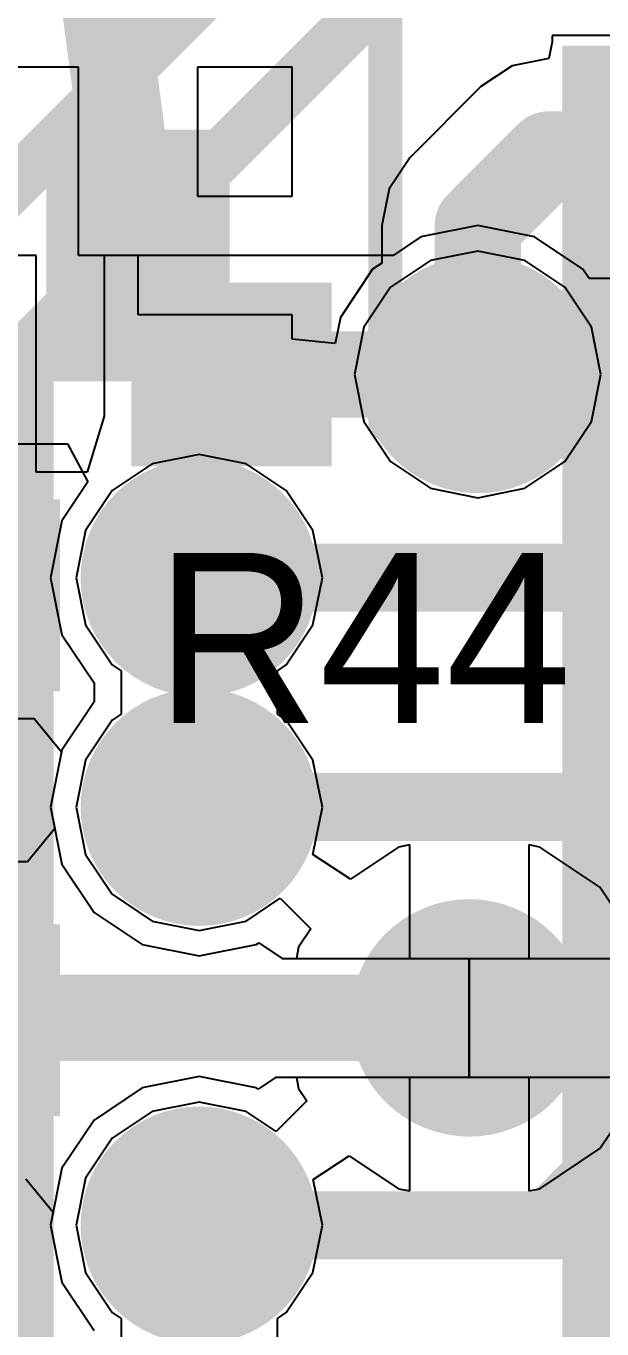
# Model space of a CAD drawing. Header units: millimetres. Extents: x 6 to 417, y 41 to 311.
# Drawn here: x 82.945 to 84.641, y 100.992 to 104.825 of the extents above; entities that cross this region are included whole.
import ezdxf

# ---------------------------------------------------------------- set-up
doc = ezdxf.new("R2010")
doc.units = ezdxf.units.MM
for name, color, linetype in [('BottomLayer', 5, 'Continuous'), ('BottomPaste', 16, 'Continuous'), ('BottomSolder', 6, 'Continuous'), ('DrillDrawing', 1, 'Continuous'), ('KeepOutLayer', 6, 'Continuous'), ('Mechanical4', 56, 'Continuous'), ('MidLayer1', 16, 'Continuous'), ('MidLayer2', 76, 'Continuous'), ('MultiLayer', 9, 'Continuous'), ('TopLayer', 1, 'Continuous'), ('TopOverlay', 2, 'Continuous'), ('TopPaste', 8, 'Continuous'), ('TopSolder', 216, 'Continuous')]:
    doc.layers.add(name, color=color, linetype=linetype)

msp = doc.modelspace()

# ---------------------------------------------------------------- linework, layer by layer
at = {"layer": 'BottomLayer'}
for p, q in [((86.594, 104.797), (84.494, 104.797)), ((84.494, 104.797), (84.494, 104.7787)), ((84.494, 104.7787), (84.4842, 104.7294)), ((84.4842, 104.7294), (84.3761, 104.7079)), ((83.1, 104.704), (82.821, 104.704)), ((83.1, 104.15), (83.1, 104.704)), ((83.729, 104.704), (83.45, 104.704)), ((83.45, 104.704), (83.45, 104.325)), ((83.729, 104.325), (83.729, 104.704)), ((84.3761, 104.7079), (84.2845, 104.6467)), ((84.2845, 104.6467), (84.0753, 104.4375)), ((84.2845, 104.6467), (84.2845, 104.6467)), ((84.0753, 104.4375), (84.0141, 104.3459)), ((84.0141, 104.3459), (83.9926, 104.2378)), ((83.45, 104.325), (83.729, 104.325)), ((83.9926, 104.2378), (83.9926, 104.2378)), ((83.9926, 104.2378), (83.9926, 104.1277)), ((83.275, 104.15), (83.1, 104.15)), ((83.275, 103.975), (83.275, 104.15)), ((83.9654, 104.1096), (83.8705, 103.9675)), ((83.9926, 104.1277), (83.9654, 104.1096)), ((83.729, 103.975), (83.275, 103.975)), ((83.729, 103.9038), (83.729, 103.975)), ((83.8705, 103.9675), (83.8554, 103.8914)), ((83.8554, 103.8914), (83.729, 103.9038)), ((82.821, 103.596), (83.0671, 103.596)), ((83.0671, 103.596), (83.127, 103.484)), ((83.127, 103.484), (83.0505, 103.3695)), ((83.0505, 103.3695), (83.0172, 103.202)), ((83.0172, 103.202), (83.0505, 103.0344)), ((83.0505, 103.0344), (83.1454, 102.8924)), ((83.1454, 102.8924), (83.1454, 102.8366)), ((83.1454, 102.8366), (83.0505, 102.6945)), ((83.0505, 102.6945), (83.0172, 102.527)), ((83.0172, 102.527), (83.0505, 102.3594)), ((83.0505, 102.3594), (83.1454, 102.2174)), ((83.1454, 102.2174), (83.2875, 102.1225)), ((83.2875, 102.1225), (83.455, 102.0892)), ((83.455, 102.0892), (83.6225, 102.1225)), ((83.6225, 102.1225), (83.6305, 102.1278)), ((83.6305, 102.1278), (83.699, 102.082)), ((83.699, 102.082), (84.25, 102.082)), ((84.25, 102.082), (84.25, 101.732)), ((83.455, 101.7348), (83.2875, 101.7015)), ((83.6225, 101.7015), (83.455, 101.7348)), ((83.6795, 101.732), (83.6282, 101.6977)), ((84.25, 101.732), (83.6795, 101.732)), ((83.2875, 101.7015), (83.1454, 101.6066)), ((83.6282, 101.6977), (83.6225, 101.7015)), ((83.1454, 101.6066), (83.0505, 101.4645)), ((83.0505, 101.4645), (83.0172, 101.297)), ((83.0172, 101.297), (83.0505, 101.1294)), ((83.0505, 101.1294), (83.1454, 100.9874))]:
    msp.add_line(p, q, dxfattribs=at)
for points, const_width in [([(83.1043, 105.4297), (83.2783, 104.125)], 0.254), ([(84.275, 104.2378), (84.4842, 104.447)], 0.254), ([(84.4842, 104.447), (85.544, 104.447)], 0.254), ([(84.542, 104.447), (85.54, 104.447)], 0.254), ([(84.275, 103.8), (84.275, 104.2378)], 0.254), ([(84.275, 103.8), (84.287, 103.812)], 0.254), ([(84.287, 103.812), (85.544, 103.812)], 0.254), ([(83.455, 103.202), (85.54, 103.202)], 0.2), ([(83.455, 102.527), (85.55, 102.527)], 0.2), ([(84.25, 101.907), (85.54, 101.907)], 0.254), ([(83.455, 101.297), (85.54, 101.297)], 0.2)]:
    msp.add_lwpolyline(points, dxfattribs=dict(at, const_width=const_width))
for points, const_width in [([(84.4207, 104.447, 1), (84.5477, 104.447, 1)], 0.127), ([(84.4207, 104.447, 1), (84.5477, 104.447, 1)], 0.127), ([(84.4785, 104.447, 1), (84.6055, 104.447, 1)], 0.127), ([(84.2115, 104.2378, 1), (84.3385, 104.2378, 1)], 0.127), ([(84.2115, 104.2378, 1), (84.3385, 104.2378, 1)], 0.127), ([(83.2148, 104.125, 1), (83.3418, 104.125, 1)], 0.127), ([(84.1353, 103.8, 1), (84.4147, 103.8, 1)], 0.2794), ([(84.2115, 103.8, 1), (84.3385, 103.8, 1)], 0.127), ([(84.2115, 103.8, 1), (84.3385, 103.8, 1)], 0.127), ([(84.2235, 103.812, 1), (84.3505, 103.812, 1)], 0.127), ([(84.2235, 103.812, 1), (84.3505, 103.812, 1)], 0.127), ([(83.3153, 103.202, 1), (83.5947, 103.202, 1)], 0.2794), ([(83.405, 103.202, 1), (83.505, 103.202, 1)], 0.1), ([(83.3153, 102.527, 1), (83.5947, 102.527, 1)], 0.2794), ([(83.405, 102.527, 1), (83.505, 102.527, 1)], 0.1), ([(84.1103, 101.907, 1), (84.3897, 101.907, 1)], 0.2794), ([(84.1865, 101.907, 1), (84.3135, 101.907, 1)], 0.127), ([(83.3153, 101.297, 1), (83.5947, 101.297, 1)], 0.2794), ([(83.405, 101.297, 1), (83.505, 101.297, 1)], 0.1)]:
    msp.add_lwpolyline(points, format="xyb", close=True, dxfattribs=dict(at, const_width=const_width))
msp.add_solid([(83.475, 104.45), (83.075, 104.45), (83.475, 103.85), (83.075, 103.85)], dxfattribs=at)
at = {"layer": 'BottomPaste'}
msp.add_solid([(83.425, 104.4), (83.125, 104.4), (83.425, 103.9), (83.125, 103.9)], dxfattribs=at)
at = {"layer": 'BottomSolder', "const_width": 0.3494}
for points in [[(84.1003, 103.8, 1), (84.4497, 103.8, 1)], [(83.2803, 103.202, 1), (83.6297, 103.202, 1)], [(83.2803, 102.527, 1), (83.6297, 102.527, 1)], [(84.0753, 101.907, 1), (84.4247, 101.907, 1)], [(83.2803, 101.297, 1), (83.6297, 101.297, 1)]]:
    msp.add_lwpolyline(points, format="xyb", close=True, dxfattribs=at)
at = {"layer": 'BottomSolder'}
for points in [[(86.564, 104.127), (86.564, 104.767), (84.524, 104.127), (84.524, 104.767)], [(83.545, 104.52), (83.005, 104.52), (83.545, 103.78), (83.005, 103.78)], [(86.564, 103.492), (86.564, 104.132), (84.524, 103.492), (84.524, 104.132)], [(86.564, 102.857), (86.564, 103.497), (84.524, 102.857), (84.524, 103.497)], [(86.564, 102.222), (86.564, 102.862), (84.524, 102.222), (84.524, 102.862)], [(86.564, 101.587), (86.564, 102.227), (84.524, 101.587), (84.524, 102.227)], [(86.564, 100.952), (86.564, 101.592), (84.524, 100.952), (84.524, 101.592)]]:
    msp.add_solid(points, dxfattribs=at)
at = {"layer": 'DrillDrawing', "const_width": 0.1}
for points in [[(119.9857, 99, -39.996351), (119.9857, 101)], [(119.9819, 99, -39.98872), (119.9819, 101)]]:
    msp.add_lwpolyline(points, format="xyb", dxfattribs=at)
at = {"layer": 'DrillDrawing', "const_width": 0.1524}
for points in [[(84.1988, 103.8, 1), (84.3512, 103.8, 1)], [(83.3788, 103.202, 1), (83.5312, 103.202, 1)], [(83.3788, 102.527, 1), (83.5312, 102.527, 1)], [(84.1738, 101.907, 1), (84.3262, 101.907, 1)], [(83.3788, 101.297, 1), (83.5312, 101.297, 1)]]:
    msp.add_lwpolyline(points, format="xyb", close=True, dxfattribs=at)
at = {"layer": 'KeepOutLayer', "const_width": 0.1}
msp.add_lwpolyline([(119.9857, 99, -39.996351), (119.9857, 101)], format="xyb", dxfattribs=at)
at = {"layer": 'Mechanical4', "const_width": 0.1}
for points in [[(84.0028, 103.9052), (84.0028, 106.4452)], [(84.0028, 103.6552), (84.0028, 103.9052)]]:
    msp.add_lwpolyline(points, dxfattribs=at)
at = {"layer": 'Mechanical4', "const_width": 0.05}
for points in [[(83.9778, 103.9052, 1), (84.0278, 103.9052, 1)], [(83.9778, 103.9052, 1), (84.0278, 103.9052, 1)], [(83.9778, 103.6552, 1), (84.0278, 103.6552, 1)]]:
    msp.add_lwpolyline(points, format="xyb", close=True, dxfattribs=at)
at = {"layer": 'MidLayer1'}
for p, q in [((84.275, 104.1626), (84.1363, 104.135)), ((84.4138, 104.135), (84.275, 104.1626)), ((84.1363, 104.135), (84.0186, 104.0564)), ((84.5314, 104.0564), (84.4138, 104.135)), ((84.0186, 104.0564), (83.9401, 103.9387)), ((84.61, 103.9387), (84.5314, 104.0564)), ((83.9401, 103.9387), (83.9125, 103.8)), ((84.6376, 103.8), (84.61, 103.9387)), ((83.9125, 103.8), (83.9401, 103.6613)), ((84.61, 103.6613), (84.6376, 103.8)), ((83.9401, 103.6613), (84.0186, 103.5436)), ((84.5314, 103.5436), (84.61, 103.6613)), ((83.3163, 103.5369), (83.1986, 103.4583)), ((83.455, 103.5645), (83.3163, 103.5369)), ((83.5937, 103.5369), (83.455, 103.5645)), ((83.7114, 103.4583), (83.5937, 103.5369)), ((84.0186, 103.5436), (84.1363, 103.465)), ((84.4138, 103.465), (84.5314, 103.5436)), ((83.1986, 103.4583), (83.12, 103.3407)), ((83.79, 103.3407), (83.7114, 103.4583)), ((84.1363, 103.465), (84.275, 103.4374)), ((84.275, 103.4374), (84.4138, 103.465)), ((83.12, 103.3407), (83.0924, 103.202)), ((83.8176, 103.202), (83.79, 103.3407)), ((83.0924, 103.202), (83.12, 103.0632)), ((83.79, 103.0632), (83.8176, 103.202)), ((83.12, 103.0632), (83.1986, 102.9456)), ((83.7114, 102.9456), (83.79, 103.0632)), ((83.1986, 102.9456), (83.225, 102.928)), ((83.225, 102.928), (83.225, 102.801)), ((83.685, 102.928), (83.7114, 102.9456)), ((83.685, 102.801), (83.685, 102.928)), ((83.1986, 102.7833), (83.12, 102.6657)), ((83.225, 102.801), (83.1986, 102.7833)), ((83.7114, 102.7833), (83.685, 102.801)), ((83.79, 102.6657), (83.7114, 102.7833)), ((83.12, 102.6657), (83.0924, 102.527)), ((83.8176, 102.527), (83.79, 102.6657)), ((83.0924, 102.527), (83.12, 102.3882)), ((83.79, 102.3882), (83.8176, 102.527)), ((83.12, 102.3882), (83.1986, 102.2706)), ((83.9001, 102.3147), (83.79, 102.3882)), ((84.0419, 102.4094), (83.9001, 102.3147)), ((84.075, 102.416), (84.0419, 102.4094)), ((84.075, 102.082), (84.075, 102.416)), ((84.4581, 102.4094), (84.425, 102.416)), ((84.425, 102.416), (84.425, 102.082)), ((84.6346, 102.2915), (84.4581, 102.4094)), ((83.1986, 102.2706), (83.3163, 102.192)), ((84.7525, 102.1151), (84.6346, 102.2915)), ((83.5937, 102.192), (83.6938, 102.2589)), ((83.6938, 102.2589), (83.7836, 102.1691)), ((83.3163, 102.192), (83.455, 102.1644)), ((83.455, 102.1644), (83.5937, 102.192)), ((83.7836, 102.1691), (83.7476, 102.1151)), ((83.7476, 102.1151), (83.741, 102.082)), ((83.741, 102.082), (84.075, 102.082)), ((84.425, 102.082), (84.7591, 102.082)), ((84.075, 101.732), (83.741, 101.732)), ((83.741, 101.732), (83.7476, 101.6989)), ((84.075, 101.3979), (84.075, 101.732)), ((84.7591, 101.732), (84.425, 101.732)), ((84.425, 101.732), (84.425, 101.3979)), ((83.7476, 101.6989), (83.7716, 101.6629)), ((84.6346, 101.5224), (84.7525, 101.6989)), ((83.455, 101.6595), (83.3163, 101.6319)), ((83.5937, 101.6319), (83.455, 101.6595)), ((83.7716, 101.6629), (83.6818, 101.5731)), ((83.3163, 101.6319), (83.1986, 101.5533)), ((83.6818, 101.5731), (83.5937, 101.6319)), ((83.1986, 101.5533), (83.12, 101.4357)), ((83.7909, 101.4311), (83.8965, 101.5017)), ((83.8965, 101.5017), (84.0419, 101.4045)), ((84.4581, 101.4045), (84.6346, 101.5224)), ((83.12, 101.4357), (83.0924, 101.297)), ((83.8176, 101.297), (83.7909, 101.4311)), ((84.0419, 101.4045), (84.075, 101.3979)), ((84.425, 101.3979), (84.4581, 101.4045)), ((83.0924, 101.297), (83.12, 101.1582)), ((83.79, 101.1582), (83.8176, 101.297)), ((83.12, 101.1582), (83.1986, 101.0406)), ((83.7114, 101.0406), (83.79, 101.1582)), ((83.1986, 101.0406), (83.225, 101.023)), ((83.685, 101.023), (83.7114, 101.0406)), ((83.225, 101.023), (83.225, 100.896)), ((83.685, 100.896), (83.685, 101.023))]:
    msp.add_line(p, q, dxfattribs=at)
at = {"layer": 'MidLayer1', "const_width": 0.2794}
for points in [[(84.1353, 103.8, 1), (84.4147, 103.8, 1)], [(83.3153, 103.202, 1), (83.5947, 103.202, 1)], [(83.3153, 102.527, 1), (83.5947, 102.527, 1)], [(84.1103, 101.907, 1), (84.3897, 101.907, 1)], [(83.3153, 101.297, 1), (83.5947, 101.297, 1)]]:
    msp.add_lwpolyline(points, format="xyb", close=True, dxfattribs=at)
at = {"layer": 'MidLayer2', "const_width": 0.1524}
for points in [[(82.655, 104.1046), (90.025, 111.4746)], [(82.95, 103.875), (90.5, 111.425)], [(82.95, 97.992), (82.95, 103.875)], [(84.447, 101.297), (84.75, 101.6)], [(83.455, 101.297), (84.447, 101.297)], [(84.397, 100.622), (85.075, 101.3)]]:
    msp.add_lwpolyline(points, dxfattribs=at)
at = {"layer": 'MidLayer2'}
for points, const_width in [([(84.1353, 103.8, 1), (84.4147, 103.8, 1)], 0.2794), ([(82.9119, 103.875, 1), (82.9881, 103.875, 1)], 0.0762), ([(82.9119, 103.875, 1), (82.9881, 103.875, 1)], 0.0762), ([(83.3153, 103.202, 1), (83.5947, 103.202, 1)], 0.2794), ([(83.3153, 102.527, 1), (83.5947, 102.527, 1)], 0.2794), ([(84.1103, 101.907, 1), (84.3897, 101.907, 1)], 0.2794), ([(83.3153, 101.297, 1), (83.5947, 101.297, 1)], 0.2794), ([(83.4169, 101.297, 1), (83.4931, 101.297, 1)], 0.0762), ([(84.4089, 101.297, 1), (84.4851, 101.297, 1)], 0.0762), ([(84.4089, 101.297, 1), (84.4851, 101.297, 1)], 0.0762)]:
    msp.add_lwpolyline(points, format="xyb", close=True, dxfattribs=dict(at, const_width=const_width))
at = {"layer": 'MultiLayer', "const_width": 0.2794}
for points in [[(84.1353, 103.8, 1), (84.4147, 103.8, 1)], [(83.3153, 103.202, 1), (83.5947, 103.202, 1)], [(83.3153, 102.527, 1), (83.5947, 102.527, 1)], [(84.1103, 101.907, 1), (84.3897, 101.907, 1)], [(83.3153, 101.297, 1), (83.5947, 101.297, 1)]]:
    msp.add_lwpolyline(points, format="xyb", close=True, dxfattribs=at)
at = {"layer": 'TopLayer'}
for p, q in [((84.275, 104.2378), (84.1075, 104.2045)), ((84.4426, 104.2045), (84.275, 104.2378)), ((84.1075, 104.2045), (84.0259, 104.15)), ((84.5846, 104.1096), (84.4426, 104.2045)), ((82.975, 104.15), (82.8824, 104.15)), ((82.975, 103.5125), (82.975, 104.15)), ((83.925, 104.15), (83.175, 104.15)), ((83.175, 104.15), (83.175, 103.6773)), ((84.0259, 104.15), (83.925, 104.15)), ((83.925, 104.15), (83.925, 104.15)), ((84.6027, 104.0824), (84.5846, 104.1096)), ((84.975, 104.0824), (84.6027, 104.0824)), ((83.175, 103.6773), (83.125, 103.5125)), ((83.125, 103.5125), (82.975, 103.5125)), ((83.125, 103.5125), (83.125, 103.5125)), ((81.975, 102.7875), (82.9689, 102.7875)), ((82.9689, 102.7875), (83.0495, 102.6893)), ((83.0495, 102.6893), (83.0172, 102.527)), ((83.0172, 102.527), (83.0296, 102.4647)), ((83.0296, 102.4647), (82.949, 102.3665)), ((82.949, 102.3665), (82.725, 102.3665)), ((84.25, 101.732), (84.25, 102.082)), ((84.25, 102.082), (84.7591, 102.082)), ((84.7591, 101.732), (84.25, 101.732)), ((82.9442, 101.4335), (83.0248, 101.3353)), ((83.0248, 101.3353), (83.0172, 101.297)), ((83.0172, 101.297), (83.0505, 101.1294)), ((83.0505, 101.1294), (83.1454, 100.9874))]:
    msp.add_line(p, q, dxfattribs=at)
for points, const_width in [([(84.1353, 103.8, 1), (84.4147, 103.8, 1)], 0.2794), ([(83.5365, 103.8, 1), (83.6635, 103.8, 1)], 0.127), ([(84.2115, 103.8, 1), (84.3385, 103.8, 1)], 0.127), ([(84.2115, 103.8, 1), (84.3385, 103.8, 1)], 0.127), ([(83.3153, 103.202, 1), (83.5947, 103.202, 1)], 0.2794), ([(83.4169, 103.202, 1), (83.4931, 103.202, 1)], 0.0762), ([(83.3153, 102.527, 1), (83.5947, 102.527, 1)], 0.2794), ([(83.4169, 102.527, 1), (83.4931, 102.527, 1)], 0.0762), ([(84.1103, 101.907, 1), (84.3897, 101.907, 1)], 0.2794), ([(84.1865, 101.907, 1), (84.3135, 101.907, 1)], 0.127), ([(83.3153, 101.297, 1), (83.5947, 101.297, 1)], 0.2794), ([(83.6169, 101.287, 1), (83.6931, 101.287, 1)], 0.0762)]:
    msp.add_lwpolyline(points, format="xyb", close=True, dxfattribs=dict(at, const_width=const_width))
for points, const_width in [([(83.6, 103.8), (84.275, 103.8)], 0.254), ([(84.275, 103.8), (85.225, 103.8)], 0.254), ([(83.455, 103.202), (86.875, 103.202)], 0.1524), ([(83.455, 102.527), (86.875, 102.527)], 0.1524), ([(82.55, 101.907), (84.25, 101.907)], 0.254), ([(83.655, 101.287), (84.925, 101.287)], 0.1524)]:
    msp.add_lwpolyline(points, dxfattribs=dict(at, const_width=const_width))
for points in [[(83.325, 103.6), (83.775, 103.6), (83.325, 104), (83.775, 104)], [(82.125, 103.3625), (82.125, 102.9375), (82.975, 103.3625), (82.975, 102.9375)], [(82.125, 102.1125), (82.125, 101.6875), (82.975, 102.1125), (82.975, 101.6875)]]:
    msp.add_solid(points, dxfattribs=at)
at = {"layer": 'TopPaste'}
msp.add_solid([(83.375, 103.65), (83.725, 103.65), (83.375, 103.95), (83.725, 103.95)], dxfattribs=at)
at = {"layer": 'TopSolder', "const_width": 0.3494}
for points in [[(84.1003, 103.8, 1), (84.4497, 103.8, 1)], [(83.2803, 103.202, 1), (83.6297, 103.202, 1)], [(83.2803, 102.527, 1), (83.6297, 102.527, 1)], [(84.0753, 101.907, 1), (84.4247, 101.907, 1)], [(83.2803, 101.297, 1), (83.6297, 101.297, 1)]]:
    msp.add_lwpolyline(points, format="xyb", close=True, dxfattribs=at)
at = {"layer": 'TopSolder'}
for points in [[(83.255, 103.53), (83.845, 103.53), (83.255, 104.07), (83.845, 104.07)], [(82.055, 103.4325), (82.055, 102.8675), (83.045, 103.4325), (83.045, 102.8675)], [(82.055, 102.1825), (82.055, 101.6175), (83.045, 102.1825), (83.045, 101.6175)], [(84.63, 101.005), (85.22, 101.005), (84.63, 101.545), (85.22, 101.545)]]:
    msp.add_solid(points, dxfattribs=at)

# ---------------------------------------------------------------- texts
at = {"layer": 'TopOverlay'}
msp.add_text('R44', height=0.5, rotation=360, dxfattribs=at).set_placement((83.325, 102.775))

doc.saveas('drawing.dxf')
